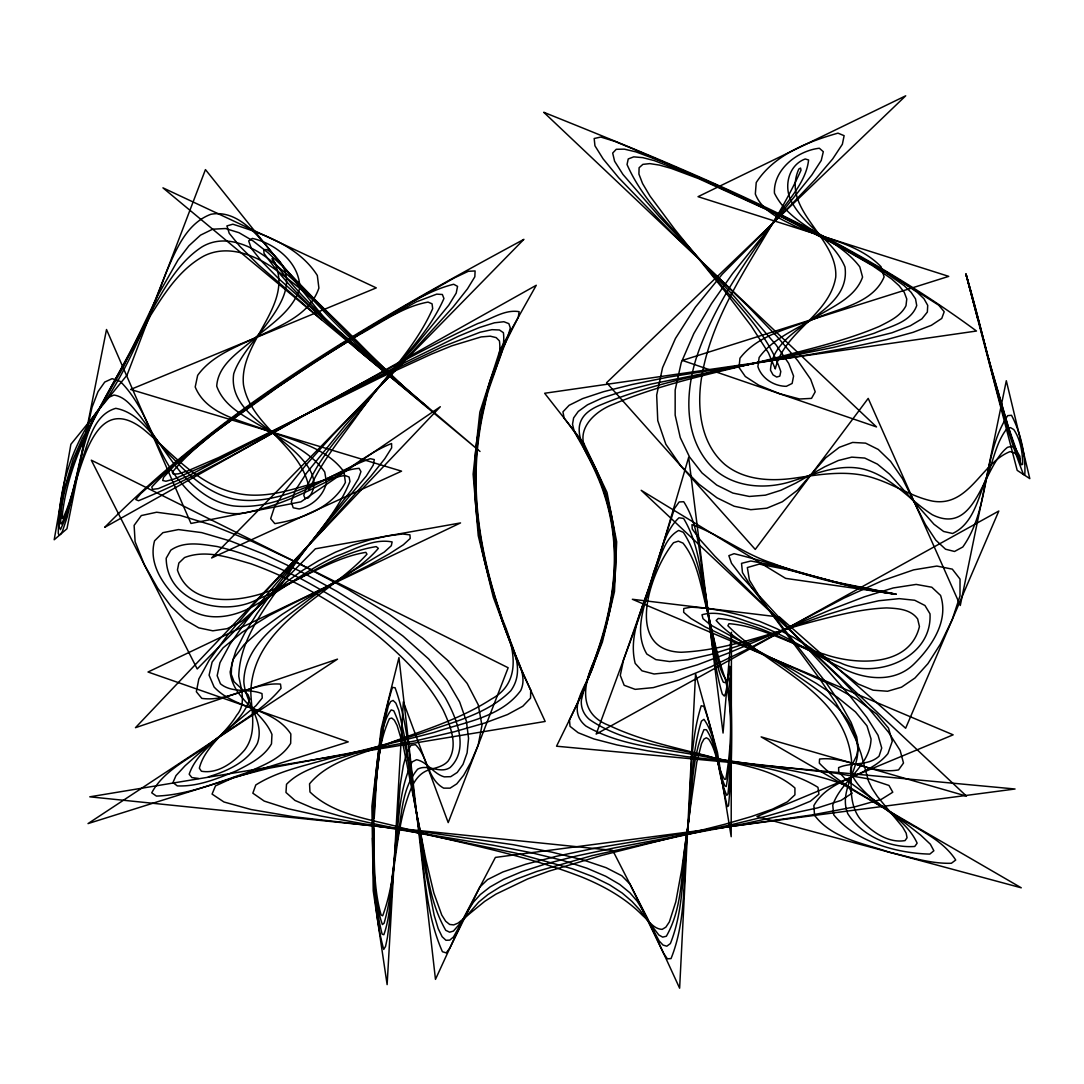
<?xml version="1.0" encoding="UTF-8"?>
<svg xmlns="http://www.w3.org/2000/svg" width="1084" height="1084" viewBox="0 0 1084 1084"><rect width="100%" height="100%" fill="white"/><g stroke="black" fill="none" stroke-linecap="round" stroke-linejoin="round"><path stroke-width="1.5" d="M373.479 828.257C374.617 860.181 371.866 894.219 382.381 924.557L384.061 923.243C391.69 897.688 392.205 870.574 396.527 844.355C401.825 819.341 400.47 789.694 417.652 769.193C427.963 763.488 439.806 774.369 450.104 767.526C469.724 748.773 456.242 717.391 445.185 697.554C410.579 644.695 356.257 608.747 301.65 579.113C274.55 565.55 246.569 553.409 216.963 546.499C201.705 544.276 184.388 540.699 170.798 550.184L166.191 558.219C166.665 602.636 223.982 617.704 257.924 599.1C297.788 582.948 333.073 553.463 376.229 546.607L378.357 548.341C359.197 571.078 329.658 582.975 306.569 601.457C280.187 621.85 244.564 644.479 243.832 681.646C245.025 703.028 265.255 721.429 257.369 743.434C247.857 761.957 227.355 771.09 208.358 776.821M373.709 817.959C374.861 850.222 372.151 883.65 381.121 914.964L382.666 915.79C396.256 879.571 394.481 838.515 406.459 801.388C410.321 789.301 415.186 774.681 428.37 770.074C435.226 767.892 442.895 766.781 447.99 761.212C458.83 745.643 450.253 725.44 443.193 710.142C427.76 681.646 404.576 658.381 380.037 637.595C341.203 606.39 297.748 580.645 250.797 563.734C229.659 557.745 206.163 549.127 184.524 557.569L178.846 563.043L177.437 570.021C190.405 609.465 243.724 602.148 273.696 589.235C304.848 578.395 333.045 557.677 365.85 552.352L366.975 554.181C327.571 597.487 253.426 624.343 250.81 691.592C251.258 711.104 257.545 733.136 244.51 750.142C234.063 762.079 218.114 774.206 201.421 771.225L199.348 768.19C204.74 746.862 225.621 733.773 236.651 715.345C246.542 703.801 241.149 689.261 238.765 676.24C240.011 634.939 270.444 602.013 291.677 568.91C310.81 539.724 336.758 514.101 349.956 481.486L349.102 477.041L344.929 475.456C308.777 481.581 273.48 501.757 235.729 493.03C197.491 484.778 172.099 452.949 143.345 429.183C88.034 386.175 79.755 487.19 62.791 518.301L61.937 518.558C69.01 443.817 117.885 380.714 150.69 315.281C164.754 292.843 179.917 269.198 203.751 256.081C225.892 244.767 251.434 253.602 270.851 266.379C312.341 295.458 348.371 331.826 383.099 368.479C343.235 335.471 302.287 301.298 272.043 258.981L272.314 258.29C298.317 302.707 238.602 340.335 243.493 384.874C251.203 427.719 303.276 446.54 309.17 489.751C320.566 463.315 339.035 440.741 355.823 417.611C381.107 381.256 414.616 349.482 432.679 308.655L432.069 303.818L428.044 302.097C402.706 306.569 381.324 322.842 359.061 334.807C330.674 351.934 302.856 369.983 275.539 388.736C240.377 415.199 200.445 438.058 172.288 472.231L173.386 474.155L178.264 473.844L187.315 471.052L218.548 457.597L380.958 377.368L431.5 354.102L451.852 345.81L481.147 336.921L490.28 336.175L496.201 337.625L499.439 340.904C502.407 362.666 488.45 382.869 485.09 404.115A311.243 310.159 1.5 0 0 476.703 458.559C473.085 513.667 484.683 568.639 502.841 620.414C514.155 646.945 522.908 682.378 491.16 699.207C461.283 718.57 426.92 729.153 393.777 741.415C365.403 753.841 330.308 759.071 309.55 783.813L309.956 791.957C336.365 817.499 378.235 819.87 411.852 830.683C468.83 844.693 526.946 855.683 581.796 877.037C604.086 886.143 625.563 898.135 642.555 915.438C648.584 920.451 653.557 929.069 662.161 929.367L665.874 927.145L669.37 921.888L675.82 901.739L681.633 870.032L696.741 762.377L701.565 743.502L703.977 739.071L706.361 737.77L708.733 739.207C716.849 751.28 717.052 766.916 724.478 779.247L725.792 779.166C731.619 746.456 732.892 710.874 725.088 678.245C717.296 656.728 713.001 634.181 707.649 611.986C700.887 588.788 698.516 562.501 683.001 543.111L678.34 541.16L673.543 542.718C651.145 569.656 622.324 650.495 681.159 652.256C729.437 650.183 774.721 630.942 821.171 619.452C842.661 613.951 864.409 608.747 886.658 607.921C897.688 608.449 910.668 609.113 917.66 618.991L919.435 626.525C909.666 667.636 855.371 665.237 823.908 654.058C791.903 645.508 762.242 626.281 728.976 623.679L727.892 625.753C769.735 668.34 845.059 692.31 851.496 760.25C852.119 780.317 847.065 803.109 860.981 820.046C871.942 831.821 888.189 843.474 905.045 840.588L907.051 837.756L906.17 833.162L902.687 827.133L877.349 796.428L872.2 788.691L868.487 781.036L860.981 753.475L856.062 740.074L847.959 723.34L835.927 702.933L819.87 679.072L761.767 600.401L749.423 580.17L747.337 567.542L759.234 564.114L787.77 569.71L833.826 581.688L895.967 594.195L785.615 578.368L641.186 490.307L966.481 796.117L761.144 736.89L1021.264 887.81L756.971 816.537L953.134 734.83L632.351 599.276L779.531 617.067L905.641 728.245L998.811 511.025L596.173 734.085L650.969 585.401L688.665 457.34L723.055 733.041L731.443 632.27L731.185 836.699L717.472 752.404L695.562 673.855L679.627 988.201L647.27 917.863L612.717 850.384L89.782 796.821L545.171 721.456L516.255 658.977L493.288 597.189L478.247 535.713L473.125 474.142L479.846 412.137L500.28 349.305L536.268 285.268L104.701 527.339C224.537 405.375 374.644 319.916 523.897 239.347L211.61 557.975L401.554 471.161L130.622 389.454L376.27 287.883L162.939 187.844L480.009 451.459L327.233 321.704L205.445 169.592L127.045 375.091L70.88 444.304L54.2 539.751L66.951 528.762L106.517 329.509L190.974 523.45L300.905 501.838L440.321 406.73L135.459 727.689L337.503 659.14L88.021 823.596L348.235 741.876L148.02 672.012L460.537 522.922L315.376 548.802L197.207 668.963L91.313 460.185L508.152 667.744L448.207 822.607L403.343 701.836L387.123 984.624L373.235 890.831L371.907 806.239L381.161 728.976L398.953 657.609L435.47 979.367L464.237 916.779L495.388 857.417L1015.058 789.003L556.539 746.212L582.393 693.448L602.392 642.026L614.479 591.62L616.674 541.864L607.026 492.448L583.639 443.031L544.642 393.262L976.481 331.026C845.615 234.374 693.665 172.613 543.734 112.275L876.522 426.933L682.378 360.416L948.73 276.366L698.042 196.678L905.709 95.799L606.606 382.706L755.25 549.412L868.203 398.384L960.288 605.455L1006.318 380.741L1029.8 478.613L1017.199 470.375L965.966 274.13L991.67 369.983L1007.185 423.708L1019.529 459.128L1012.199 440.09L987.659 355.566M530.713 690.21L530.55 698.123L522.813 706.24L507.502 714.559L484.643 723.069L454.196 731.781L416.188 740.711L268.195 768.393L234.212 777.309L215.499 785.873L212.071 794.098L223.941 801.984L251.095 809.531L293.534 816.74L412.801 830.412L513.017 844.666L551.675 852.119L582.704 859.802L606.091 867.688L621.864 875.791L629.994 884.124L663.449 953.026L667.365 958.812L671.023 958.595C687.175 918.69 682.839 873.243 687.595 831.021C691.809 789.504 688.597 745.86 701.226 705.765L703.814 706.375C715.725 738.665 719.315 773.366 727.337 806.604L728.516 805.859C733.014 759.64 731.957 712.689 729.789 666.321L725.995 692.31L724.342 696.077L722.269 693.977C712.974 661.85 710.819 628.137 705.86 595.184C699.573 564.263 701.185 529.019 683.719 501.729L679.14 501.973L674.505 508.518L648.828 587.975L623.571 659.736L620.292 675.413L624.167 685.291L635.183 689.356L653.354 687.608L678.665 680.061L711.131 666.701L750.738 647.527L843.948 598.111L882.661 580.55L913.622 569.872L936.833 566.065L952.308 569.141L960.031 579.086L960.004 595.929L952.226 619.628L940.329 644.221L927.904 663.679L914.977 678.001L901.522 687.188L887.566 691.253L873.081 690.183L858.094 683.977L810.398 647.771L793.813 637.528L776.903 628.734L759.654 621.403L742.079 615.536L724.18 611.119L705.941 608.165L691.199 607.148L683.774 608.517L683.652 612.284L690.847 618.449L705.345 627.013L756.307 651.308L828.799 683.584L856.78 699.261L876.699 714.099L888.514 728.109L892.268 741.266L887.945 753.583C868.27 777.743 829.626 777.607 813.867 805.588L814.531 815.236C831.78 838.555 863.365 843.176 889.11 852.173C909.611 856.848 930.086 863.894 951.359 863.27L955.709 860.032C941.061 837.241 912.647 827.566 891.211 812.35C866.875 796.754 839.517 784.301 819.328 763.163L819.545 759.071C846.428 755.995 871.563 774.87 898.568 769.897L903.5 763.041L900.154 750.48L888.514 732.215L868.582 708.259L840.357 678.584L766.849 608.056L714.884 556.227L699.912 539.534L692.269 529.006L691.971 524.629C719.939 534.791 744.166 554.29 772.933 563.395C812.539 578.531 854.07 588.056 895.967 594.195L844.748 584.398L771.185 564.886L750.819 561.011L741.524 563.355L742.472 572.555L752.106 588.273L825.94 682.486L840.71 704.085L851.076 722.378L856.766 736.944L858.23 747.892L856.577 755.805L851.089 766.781L850.493 771.916C863.894 802.485 903.419 812.973 917.159 843.189L914.733 846.469C889.49 848.298 861.455 835.344 847.796 813.705C838.704 791.645 857.878 771.618 857.905 749.694C855.222 712.134 818.42 690.684 790.697 671.199C766.673 653.503 736.117 642.92 716.158 620.468L718.245 618.463C761.957 622.135 799.247 649.641 840.344 662.852C876.4 679.939 932.375 658.069 930.004 613.829L924.964 605.509L914.72 600.265L899.205 598.639L878.745 600.753L853.989 606.403L825.913 614.967L736.605 646.498L710.332 654.573L687.757 659.777L669.505 661.538L655.874 659.614L646.809 654.031C632.202 629.411 646.931 599.709 653.53 574.669C660.576 559.832 663.151 538.924 678.679 530.442L683.34 532.298C702.283 561.458 703.204 598.382 711.781 631.376C716.592 647.812 716.483 667.08 727.093 681.226C732.96 715.372 731.93 752.404 726.28 786.523L724.939 785.968C716.822 767.973 717.432 746.415 706.416 729.735L703.977 729.654C690.21 761.144 692.852 797.783 687.161 831.374C680.915 865.967 684.261 905.086 666.348 936.237L662.676 937.118L658.855 935.031L639.506 909.611L631.972 901.4L622.243 893.081L609.56 884.815L593.056 876.685L572.04 868.691L516.052 853.162L371.663 823.271L339.224 815.791L313.046 808.19L294.943 800.426L285.973 792.472L286.515 784.301C300.254 770.168 320.268 765.656 338.059 758.773C366.446 749.694 395.104 741.51 423.546 732.635C453.627 721.7 487.434 714.112 510.781 690.779C528.626 665.942 505.971 637.731 499.914 612.677C483.166 563.26 472.827 510.943 476.188 458.586A311.162 310.078 1.5 0 1 486.567 396.337C489.982 374.725 506.363 354.725 503.396 332.68L499.439 329.983L491.973 329.672L480.226 332.205L442.651 346.636L387.693 372.693L205.892 465.212L173.982 479.087L165.933 481.242L162.708 480.497L163.589 477.312L174.226 465.795L213.805 433.112L261.772 397.814L315.227 361.758L373.966 325.2L416.27 301.88L436.703 294.143L442.353 294.496L443.939 298.507C427.218 336.623 394.59 365.322 369.888 398.248C346.731 429.386 316.108 457.787 303.791 495.361L305.078 498.504L308.303 497.895C326.216 477.055 296.989 452.936 281.84 440.375C261.637 422.882 229.13 405.145 233.697 373.872C245.919 335.159 321.487 288.303 267.111 249.645L263.846 249.618L263.981 253.29C298.94 302.761 348.682 340.254 394.739 378.953C353.492 338.696 314.319 295.932 269.442 259.618C250.851 245.201 224.537 233.548 202.166 246.773C177.478 262.735 163.603 289.807 149.47 314.631C126.909 359.915 100.988 403.451 79.037 449.006C69.606 472.692 60.04 497.949 60.731 523.748L61.598 523.938C70.717 505.51 73.387 484.426 80.148 465.063C88.183 445.118 92.018 415.226 115.771 408.329C142.139 413.139 154.876 441.378 173.034 458.315C189.808 476.567 209.659 493.992 234.618 499.182C258.94 503.532 283.303 496.174 305.796 487.434C323.655 481.621 340.132 469.711 359.116 468.356L360.958 471.594L358.425 478.776L351.473 490.036L272.734 591.512L257.057 613.544L244.605 633.354L236.082 650.264L231.719 663.896L231.258 674.262L234.008 681.701L248.046 694.695L249.754 699.153C239.334 730.453 199.849 743.041 189.185 774.233L191.895 777.594L198.535 778.434M373.018 827.932L373.262 817.634M374.17 818.271C376.866 785.128 375.43 749.423 389.386 718.733L391.758 718.028L394.332 720.183L397.123 725.508L403.329 746.185L425.822 859.395L433.844 892.986L441.757 915.045L445.687 921.264L449.657 924.449L453.735 924.909L458.126 923.067L484.711 901.36L495.957 894.137L527.596 878.975L548.68 871.224L601.241 855.547L724.871 824.246L751.198 816.618L772.445 809.165L787.323 801.889L794.924 794.829L794.924 787.973C771.442 767.377 737.499 765.575 708.733 756.28C675.237 747.567 640.861 740.521 609.411 725.589C578.558 714.234 582.731 685.427 593.951 661.457C608.503 621.43 617.839 578.477 613.138 535.753A238.656 219.822 -1.9 0 0 603.598 492.448C598.774 477.529 591.227 463.708 585.617 449.101C575.55 428.329 595.821 410.673 613.666 404.115C669.316 380.66 729.261 370.227 787.404 354.82C818.474 346.731 849.829 338.98 879.449 326.352C889.395 321.23 900.641 316.23 905.98 305.742L906.766 299.008L904.259 292.328L899.056 285.675L891.726 279.049L872.674 265.783L837.891 245.783L771.564 211.841L698.462 178.575L671.186 168.386L659.492 165.107L649.858 163.616L642.88 164.362L639.099 167.749L638.923 174.09L642.568 183.535L650.021 196.096L674.736 229.307L723.353 289.32L751.28 326.027L768.448 352.856L775.304 368.953C783.624 331.69 829.395 315.525 835.75 277.07C838.067 237.193 780.466 210.011 798.84 169.023L800.575 168.061L801.008 170.215C769.383 240.363 713.557 300.824 701.294 379.278C696.904 409.061 700.792 443.586 724.817 464.453C744.058 480.185 770.236 481.459 793.854 478.234C820.778 474.386 848.948 469.291 875.371 478.613C894.788 484.941 912.118 496.811 932.24 501.065C969.069 507.759 981.359 462.678 1010.153 451.581L1014.489 452.855L1017.74 455.998L1020.383 461.283L1019.854 456.228L1015.003 447.99L1011.521 446.351L1007.497 447.326C982.172 467.082 976.833 536.661 932.321 514.751C909.246 499.914 891.251 476.404 863.758 469.169C840.1 463.437 816.916 473.315 794.721 480.32C765.439 490.713 729.085 488.03 708.069 462.773C684.004 433.695 685.63 392.679 696.145 358.479C712.012 309.956 741.293 267.531 770.683 226.326C782.892 204.917 805.791 185.269 808.596 159.985L805.222 158.982C787.512 165.405 783.014 188.941 792.811 203.887C806.51 227.911 834.057 241.068 844.964 266.894C851.753 315.593 772.323 324.631 770.507 370.24L773.028 374.874L776.686 377.056L779.816 376.134L780.792 371.541C767.296 331.365 733.692 301.786 707.974 269.266C680.698 234.916 644.831 205.255 627.04 164.511L628.246 158.941L633.747 156.855L642.758 157.641L654.384 160.635L697.717 177.397L772.499 211.936L838.826 245.865L885.357 272.45L904.137 285.648L911.061 292.246L915.519 298.886L916.725 305.566C910.641 322.775 889.408 326.487 874.598 333.127C847.566 341.907 819.883 348.438 792.201 354.766C728.516 370.159 662.554 379.102 601.769 404.44C552.623 423.288 598.083 462.001 604.167 492.448A238.29 219.483 -1.9 0 1 613.639 535.74C616.552 562.881 613.883 590.387 607.69 616.891C602.257 645.685 587.853 671.823 581.376 700.169A25.447 23.482 0 0 0 589.411 719.464C623.896 743.136 667.69 746.28 707.31 756.239C744.112 765.819 785.06 766.876 817.959 787.336L818.894 794.166L810.331 801.239L792.634 808.583L766.862 816.144L734.816 823.908L592.081 855.655L536.932 871.387L516.336 879.151L500.266 886.847L488.003 894.503L478.708 902.078L453.424 931.075L449.63 932.186L445.795 930.343C426.324 896.956 426.093 855.886 417.665 818.854C409.82 783.014 409.224 744.342 393.736 710.738L391.188 709.925C381.026 723.448 382.002 742.459 378.519 758.529M382.584 729.952L388.343 705.914L390.619 701.605L393.113 700.427L395.85 703.109L398.817 710.426L405.606 741.605L425.849 872.932L434.183 915.316L438.207 928.636L442.123 936.711L445.958 940.289L449.738 940.126L453.478 936.996L468.559 909.706L473.464 902.145L480.307 894.571L490.036 886.969L503.599 879.341L521.946 871.631L546.038 863.826L576.81 855.913L614.574 847.864L745.02 823.555L817.634 807.892L841.035 800.412L852.024 793.271L848.677 786.51C802.363 767.824 751.361 765.616 702.676 756.28C663.476 748.448 621.213 746.429 585.888 726.036C563.734 707.947 590.563 682.229 594.52 661.362C609.262 621.403 618.693 578.477 614.14 535.726A237.924 219.158 -1.9 0 0 604.75 492.448L594.723 467.732L577.176 436.771L574.019 430.538L572.515 424.251L573.626 417.882L578.287 411.419L587.46 404.82L602.081 398.085L623.11 391.188L651.023 384.088L834.07 347.286L891.929 332.788L910.397 325.742L921.888 318.845L927.348 312.07L927.728 305.376L923.988 298.764L917.078 292.192L897.525 279.089L851.956 252.626L801.008 225.689L729.451 191.245L665.833 163.101L635.942 151.882L624.343 149.145L616.254 149.294L612.677 153.061L614.587 161.204L622.934 174.429L658.964 216.163L734.464 296.704L776.252 345.159L788.705 363.397L793.569 376.053L792.133 383.451L786.334 386.324C774.057 386.243 761.781 378.56 757.892 366.649L759.139 357.49C772.621 338.655 795.236 329.915 814.382 318.113C831.753 306.758 855.1 298.195 862.566 277.097L859.815 266.894C836.834 236.312 791.876 228.399 774.437 193.142C773.244 169.524 797.512 150.703 819.355 148.237L823.312 151.706L821.252 160.432L811.889 174.93L732.54 273.642L711.538 303.547L693.828 333.547L681.226 362.679L675.169 390.023L675.156 415.104L680.251 437.543L689.519 456.933L701.998 472.922L716.741 485.09L732.838 493.057L749.301 496.458L765.385 495.171L780.927 490.253L795.981 482.99L824.694 466.798L838.406 460.483L851.739 457.136L864.734 458.058L877.376 464.101L889.639 474.196L933.974 524.25L943.622 531.472L952.606 533.491C974.787 523.084 978.798 494.805 987.727 474.345C993.757 459.182 996.481 442.028 1006.711 428.966L1010.491 427.611L1013.825 429.603C1020.559 439.711 1022.659 452.434 1022.619 464.386L1021.385 464.779C996.914 403.316 984.421 337.558 965.966 274.13L978.08 320.187M895.967 594.195C840.385 587.46 788.027 566.959 734.058 553.68L728.854 555.658L731.51 563.287L742.188 577.298L827.675 670.427L849.26 695.129L866.753 717.269L878.04 735.277L881.726 748.028L879.056 756.185C867.905 766.469 851.482 761.795 838.609 767.635L838.718 771.916L845.466 779.152L906.468 824.016L920.573 835.005L930.343 844.206L933.866 850.777L929.828 854.084C896.563 853.393 855.208 841.469 833.718 814.802L832.742 805.141C841.103 780.588 870.086 766.727 871.048 739.031L866.983 725.86L855.479 711.931L837.81 697.554L815.927 683.164L791.726 669.126L710.345 624.831L702.988 618.652L701.998 614.75C720.968 609.438 740.833 620.211 758.936 625.319C787.96 636.416 813.65 654.194 841.469 667.758C863.867 679.492 893.582 683.394 913.446 664.56C931.224 647.216 949.191 621.281 940.573 595.428L931.793 587.23L916.183 584.412L893.27 587.948L864.476 596.783L831.672 609.316L727.703 653.327L697.419 664.831L672.405 672.121L654.086 673.991L641.985 670.82L635.183 663.381C627.284 631.972 646.525 601.498 653.774 571.824C661.335 553.761 664.072 531.594 678.963 517.786L683.584 518.437C701.47 547.908 701.321 584.886 709.071 617.88C713.949 639.14 714.031 662.216 723.299 682.175L725.074 682.608L728.678 677.947L729.424 678.828C731.646 717.052 732.106 755.833 727.96 793.922L726.781 795.331C715.684 771.523 719.288 741.036 703.95 719.342L701.429 721.131C690.44 756.537 692.066 794.64 687.378 831.198C682.242 868.501 684.519 908.202 670.373 943.568L666.809 946.196L663.056 945.072L659.167 940.98L642.541 909.747L637.202 901.224L629.926 892.796L619.777 884.476L605.78 876.279L587.013 868.243L562.501 860.371L531.323 852.701L493.139 845.235L361.46 823.434L321.406 816.144L288.032 808.718L264.225 801.09L252.843 793.19L255.783 784.979C277.599 771.171 303.344 766.158 327.774 758.963C363.303 749.884 399.02 741.578 434.494 732.31C464.128 722.215 501.038 717.5 520.754 690.494C526.946 677.202 518.829 663.625 514.06 651.321C508.884 638.571 504.033 625.685 499.602 612.663C482.786 563.274 472.38 510.971 475.673 458.613A310.742 309.672 1.5 0 1 485.984 396.378C491.147 372.53 504.087 351.257 510.307 327.937L508.857 323.642L503.884 321.731L494.439 322.802L479.575 327.449L458.342 336.284L396.812 366.5L188.684 475.713L158.264 488.64L152.505 489.345L151.787 487.001C190.879 444.887 240.228 413.234 286.867 380.01C315.214 360.904 344.116 342.652 373.384 325.024C399.644 310.769 424.318 291.379 453.708 284.265L457.556 286.379L456.201 293.127L448.722 305.281L415.416 345.769L345.186 425.47L306.582 473.017L295.322 490.402L291.284 501.865L293.208 507.786L299.225 508.979C312.246 505.957 323.601 495.7 326.514 482.461L324.739 472.014C310.959 451.92 287.341 442.407 267.247 430.009C248.778 418.045 224.618 408.451 216.719 386.148C218.128 364.048 239.794 351.69 254.645 338.289C271.61 323.75 292.856 310.62 299.78 288.141C299.848 262.897 275.417 243.385 252.369 238.426L248.67 240.946L251.339 248.453L261.637 261.271L278.276 278.29L346.65 339.793L408.858 391.297L349.631 335.295L283.209 266.894L267.883 252.626L253.155 240.987L239.022 232.708L225.513 228.534L212.667 229.198L200.499 235.16L188.955 245.756L178.006 260.011L157.722 295.62L122.519 368.533L82.316 438.546L73.211 459.128L63.97 490.361L59.579 515.943L59.092 526.431L60.419 529.642C80.392 487.936 76.978 435.687 106.598 398.262L113.996 395.05C125.947 396.92 132.953 407.828 140.243 416.351C151.028 430.971 161.028 446.174 171.773 460.836C186.976 481.635 206.719 502.19 233.494 505.93C284.157 511.079 325.173 475.036 370.213 458.681L374.305 459.575L373.289 465.05L366.27 476.079L266.501 595.143L246.149 621.146L230.011 644.221L219.944 662.771L217.166 675.711L220.431 683.774C232.274 693.57 248.683 688.177 261.989 693.597L262.247 697.974L256.068 705.63L198.345 753.949L185.052 765.778L175.974 775.629L172.966 782.567L177.302 785.9C197.965 786.808 217.64 778.515 236.393 770.846C249.55 764.084 263.846 757.174 271.488 743.854L271.962 734.437C262.192 710.86 232.735 699.099 230.147 671.904L233.467 658.815L244.185 644.587L261 629.628L282.057 614.425L305.431 599.466L384.264 552.081L391.297 545.726L392.137 541.946C372.964 538.152 354.021 549.9 336.392 556.146C308.195 569.059 283.818 588.504 257.111 603.991C235.77 617.189 206.597 623.571 185.513 606.281C167.112 590.617 147.41 566.498 154.578 540.794L162.925 532.664L178.44 529.575L201.624 532.596L231.041 541.214L264.699 554.493L300.688 571.539L337.029 591.43L371.771 613.232L402.977 636.051L428.681 658.964L447.421 681.131L459.684 702.039L466.405 721.253L468.559 738.339L467.109 752.852L463.017 764.369L457.231 772.458L450.727 776.672L444.291 776.862C433.424 773.841 427.638 762.066 416.608 759.681L412.15 761.903C396.785 794.206 398.939 831.984 393.546 866.807C390.118 889.286 391.5 913.148 383.844 934.72L382.124 934.205C371.771 892.986 372.828 849.463 373.235 807.16C375.809 766.862 380.376 726.05 392.422 687.446L395.091 687.744C410.077 729.41 410.348 775.033 417.218 818.488C424.603 862.756 424.047 910.181 442.421 951.711L446.202 952.89L449.846 948.066L479.806 887.091L487.515 879.612L502.868 871.97L525.835 864.205L556.444 856.292L594.696 848.23L694.085 831.699L812.539 814.856L854.571 806.916L881.319 799.355L892.782 792.214L888.961 785.453L869.856 779.111L835.466 773.163L686.308 756.605L647.907 750.86L617.081 744.965L593.829 738.922L578.138 732.716L570.021 726.348L569.466 719.83C590.035 677.297 608.287 632.69 614.059 585.441A300.187 276.501 -1.9 0 0 615.577 566.742A247.274 227.762 -1.9 0 0 611.837 517.163C604.75 480.74 587 447.109 564.141 418.153L562.948 411.825L569.1 405.308L582.623 398.6L603.503 391.703L631.728 384.603L667.31 377.313L810.575 354.441L852.674 346.907L886.834 339.549L913.067 332.341L931.373 325.308L941.752 318.439L944.205 311.731L938.73 305.187L887.498 272.585L840.656 246.027L788.339 218.968L715.047 184.361L632.555 148.698L614.94 141.421L600.848 137.058L594.181 138.508L594.94 145.784L603.124 158.887L618.747 177.83L672.243 233.182L747.608 305.959L776.862 336.352L797.878 360.796L810.656 379.278L815.209 391.812L811.523 398.384L799.613 399.007L779.45 393.668L758.786 385.226L745.304 376.5L739.031 367.503L739.952 358.221C757.933 334.78 789.396 328.628 815.561 318.398C839.273 308.168 872.891 303.385 884.11 276.921L881.048 266.718C858.433 243.439 824.328 238.887 795.629 226.393C780.236 218.751 762.011 211.272 755.331 194.022L756.226 182.573C773.922 154.985 807.594 141.774 837.959 133.142L844.124 135.676L842.363 144.28L832.688 158.928L815.1 179.646L789.586 206.421L722.269 274.184L695.372 307.233L675.481 338.398L662.568 367.679L656.674 395.091L657.758 420.633L665.847 444.291L680.928 466.066L699.234 484.412L716.971 497.813L734.166 506.242L750.792 509.697L766.862 508.193L782.377 501.729L797.336 490.293L825.683 457.814L839.314 447.326L852.62 442.435L865.601 443.139L878.243 449.44L890.574 461.337L902.579 478.83L925.397 524.426L935.831 540.184L945.533 549.209L954.53 551.471L962.795 547C990.248 508.41 981.996 454.995 1007.659 415.66L1011.48 415.294C1020.423 431.798 1025.938 455.836 1024.786 474.697L1023.499 474.494C998.161 409.887 985.762 340.566 965.966 274.13M357.435 349.522L427.882 407.57L403.614 386.582A1033.133 885.1 12 0 1 266.325 245.648C252.545 229.51 234.347 209.849 210.865 214.293C186.312 223.48 175.865 250.092 166.245 272.341C148.996 316.054 131.896 360.416 106.151 399.982C74.308 436.676 58.102 485.483 58.306 533.68L59.214 534.805L60.582 534.263L62.384 531.417L67.249 516.892L92.032 407.299L98.034 391.609L104.728 382.069L112.126 378.655L120.229 381.405C149.023 410.037 154.971 453.871 182.207 484.06C197.356 502.854 220.933 517.813 245.933 512.651C272.043 507.339 296.84 497.041 320.403 484.778C345.43 473.369 366.107 453.491 391.581 443.519L391.649 447.882L384.779 458.749L370.972 476.106L322.517 530.347L253.737 604.289L227.505 635.278L209.198 660.183L198.819 679.004L196.353 691.727L201.8 698.381C229.09 702.215 253.412 681.971 280.499 684.099L281.054 688.272C262.531 710.643 235.96 724.478 212.762 741.361C192.424 757.757 164.375 768.935 151.733 792.824L156.394 796.076C187.83 794.965 217.532 782.377 247.057 772.607C262.829 765.223 281.244 759.125 290.675 743.353L290.837 733.976C273.303 707.378 235.147 709.708 214.09 686.999L209.09 675.183L212.112 662.107L223.128 647.812L242.166 632.27L269.211 615.482L368.113 565.672L389.291 553.87L403.329 544.791L410.213 538.463L409.942 534.859L402.53 533.992L387.964 535.862L370.023 539.832L352.503 545.279L335.417 552.19L318.75 560.591L302.504 570.455L286.677 581.783L241.624 621.335L227.139 628.652L212.843 630.82L198.751 627.853L184.836 619.736L171.123 606.498L157.6 588.111L144.267 564.574L135.107 541.729L134.118 525.388L141.299 515.564L156.652 512.231L180.174 515.401L211.854 525.09L251.705 541.268L299.726 563.965L348.113 589.493L389.034 614.208L422.516 638.097L448.546 661.159L467.136 683.394L478.261 704.817L481.946 725.399L478.179 745.182L470.808 762.377L463.667 775.277L456.771 783.867L450.09 788.149L443.668 788.136C427.231 779.152 428.004 756.917 415.457 744.64L410.958 745.304L406.92 752.282L403.329 765.561L400.186 785.141L389.319 922.796L387.422 937.552L385.552 946.427L383.722 949.408C373.858 913.69 373.546 875.154 372.489 838.027M321.474 319.644L258.778 265.106L239.862 246.366L229.239 233.304L226.895 225.919L232.843 224.212C263.995 234.049 299.089 246.651 317.327 275.485L318.899 288.073C309.374 316.216 277.721 326.663 253.453 338.669C233.345 348.113 211.082 356.663 197.654 375.362L195.201 386.974C206.583 414.738 241.163 420.24 266.095 430.307C293.276 440.443 325.905 447.001 343.953 471.797L345.403 482.38C332.991 507.353 300.918 519.602 274.794 523.613L270.661 518.626L274.387 507.298L285.959 489.643L305.376 465.659L332.639 435.334L403.262 361.934L453.153 306.989L467.516 288.791L474.833 276.786L475.104 270.946L468.342 271.285L454.521 277.816L404.142 306.406L342.137 343.709L272.762 389.129L223.507 424.589L179.605 459.359L140.852 493.505L135.757 499.548L138.522 500.74C219.51 467.529 293.398 419.047 370.782 378.438C406.053 359.36 441.391 340.335 477.827 323.533C491.215 319.319 504.534 309.143 519.128 311.677L518.274 317.287L502.231 349.156L490.063 380.714L481.553 412.028L476.486 443.139A326.094 324.943 -3.8 0 0 475.673 504.927A398.695 397.178 -21.1 0 0 483.979 558.761L491.96 589.52L504.778 628.083A873.853 864.165 -72.5 0 0 530.74 690.21M373.777 817.634A713.191 640.861 -14 0 1 383.329 730.033M373.966 817.946A717.269 644.397 -14.2 0 1 378.844 758.543"/></g></svg>
